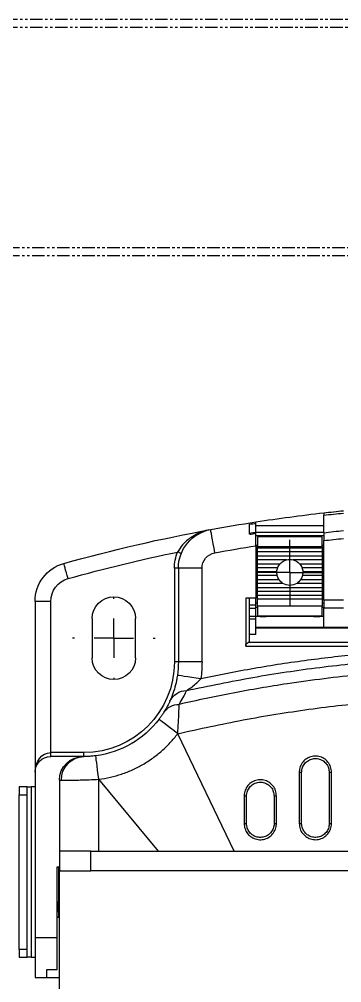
# Model space of a CAD drawing. Header units: inches. Extents: x 12 to 11036, y 8 to 6728.
# Drawn here: x 10799.1 to 10840.1, y 4332.2 to 4454.3 of the extents above; entities that cross this region are included whole.
import ezdxf

# ---------------------------------------------------------------- set-up
doc = ezdxf.new("R2010")
doc.units = ezdxf.units.IN
doc.header["$MEASUREMENT"] = 0
doc.linetypes.add('PHANTOM2', pattern=[31.75, 15.875, -3.175, 3.175, -3.175, 3.175, -3.175])
doc.layers.add('01치수', color=1, linetype='Continuous')

# ---------------------------------------------------------------- blocks, each defined once
blk = doc.blocks.new('SW_CENTERMARKSYMBOL_0')
at = {"layer": '01치수', "color": 0}
for p, q in [((0, 2.5), (0, 2.625)), ((0, 0), (0, 1.25)), ((-2.5, 0), (-2.625, 0)), ((0, 0), (-1.25, 0)), ((0, 0), (0, -1.25)), ((0, 0), (1.25, 0)), ((2.5, 0), (2.625, 0)), ((0, -2.5), (0, -2.625))]:
    blk.add_line(p, q, dxfattribs=at)
blk = doc.blocks.new('SW_CENTERMARKSYMBOL_8')
at = {"layer": '01치수', "color": 0}
for p, q in [((0, 1.25), (0, 2.075)), ((0, 0), (0, 1.25)), ((-1.25, 0), (-2.075, 0)), ((0, 0), (-1.25, 0)), ((0, 0), (0, -1.25)), ((0, 0), (1.25, 0)), ((1.25, 0), (2.075, 0)), ((0, -1.25), (0, -2.075))]:
    blk.add_line(p, q, dxfattribs=at)
blk = doc.blocks.new('A$C114D03CA')
at = {"color": 7, "linetype": 'Continuous', "lineweight": 25}
for p, q in [((27.83, 62.94), (27.83, 65.15)), ((27.83, 63.81), (36.43, 63.81)), ((36.43, 64.14), (36.43, 64.31)), ((36.43, 63.02), (36.43, 64.14)), ((36.43, 63.01), (27.83, 63.01)), ((36.43, 62.6), (27.83, 62.6)), ((28.03, 62.4), (36.23, 62.4)), ((28.03, 61.2), (28.03, 62.4)), ((36.23, 62.4), (36.23, 61.2)), ((27.83, 54.4), (27.83, 61.93)), ((27.83, 61.3), (28.03, 61.3)), ((36.23, 61.2), (28.03, 61.2)), ((28.03, 61.2), (28.03, 61)), ((36.23, 61.3), (36.43, 61.3)), ((36.23, 61), (36.23, 61.2)), ((36.43, 61.27), (36.43, 54.65)), ((36.23, 61), (28.03, 61)), ((28.03, 61), (28.03, 60.5)), ((28.03, 60.5), (36.23, 60.5)), ((28.03, 60.5), (28.03, 60)), ((36.23, 60), (28.03, 60)), ((28.03, 60), (28.03, 59.5)), ((36.23, 60.5), (36.23, 61)), ((36.23, 60), (36.23, 60.5)), ((36.23, 59.5), (36.23, 60)), ((28.03, 59.5), (31.73, 59.5)), ((28.03, 59.5), (28.03, 59)), ((30.9, 59), (28.03, 59)), ((28.03, 59), (28.03, 58.5)), ((32.53, 59.5), (36.23, 59.5)), ((36.23, 59), (33.36, 59)), ((36.23, 59), (36.23, 59.5)), ((36.23, 58.5), (36.23, 59)), ((28.03, 58.5), (30.59, 58.5)), ((28.03, 58.5), (28.03, 58)), ((30.48, 58), (28.03, 58)), ((28.03, 58), (28.03, 57.5)), ((28.03, 57.5), (30.53, 57.5)), ((28.03, 57.5), (28.03, 57)), ((33.67, 58.5), (36.23, 58.5)), ((33.73, 57.5), (36.23, 57.5)), ((36.23, 58), (33.78, 58)), ((36.23, 58), (36.23, 58.5)), ((36.23, 57.5), (36.23, 58)), ((36.23, 57), (36.23, 57.5)), ((43.28, 46.55), (43.28, 58.42)), ((43.28, 58.42), (46.28, 58.42)), ((46.28, 58.42), (46.28, 46.55)), ((46.28, 58.42), (46.78, 58.42)), ((46.78, 58.42), (46.78, 46.55)), ((30.75, 57), (28.03, 57)), ((28.03, 57), (28.03, 56.5)), ((28.03, 56.5), (31.26, 56.5)), ((28.03, 56.5), (28.03, 56)), ((33, 56.5), (36.23, 56.5)), ((36.23, 57), (33.51, 57)), ((36.23, 56.5), (36.23, 57)), ((36.23, 56), (36.23, 56.5)), ((36.23, 56), (28.03, 56)), ((28.03, 56), (28.03, 55.5)), ((28.03, 55.5), (36.23, 55.5)), ((28.03, 55.5), (28.03, 55)), ((36.23, 55), (28.03, 55)), ((28.03, 55), (28.03, 54.5)), ((36.23, 55.5), (36.23, 56)), ((36.23, 55), (36.23, 55.5)), ((36.23, 54.5), (36.23, 55)), ((25.33, 54.4), (27.83, 54.4)), ((27.83, 54.4), (27.83, 53.4)), ((27.83, 54), (28.03, 54)), ((28.03, 54.5), (36.23, 54.5)), ((28.03, 54.5), (28.03, 53.6)), ((36.23, 53.6), (36.23, 54.5)), ((36.23, 54), (36.43, 54)), ((36.43, 54.65), (37.73, 54.65)), ((36.43, 53.75), (36.43, 54.65)), ((37.23, 49.1), (37.23, 54.65)), ((37.73, 54.65), (37.73, 48.56)), ((62.48, 35.05), (62.48, 54.23)), ((62.48, 54.23), (64.48, 54.23)), ((64.48, 54.23), (64.48, 32.55)), ((27.83, 53.4), (25.33, 53.4)), ((28.03, 53.5), (27.83, 53.5)), ((27.83, 50.9), (27.83, 53.4)), ((28.03, 52.4), (28.03, 53.6)), ((28.03, 53.6), (36.23, 53.6)), ((36.23, 53.6), (36.23, 52.4)), ((36.43, 53.5), (36.23, 53.5)), ((36.43, 53.75), (37.23, 53.75)), ((36.43, 53.38), (36.43, 53.75)), ((37.23, 53.38), (36.43, 53.38)), ((36.43, 52.3), (36.43, 53.38)), ((27.83, 52.3), (28.33, 52.3)), ((36.23, 52.4), (28.03, 52.4)), ((28.33, 52.3), (28.33, 52.4)), ((29.13, 52.3), (28.33, 52.3)), ((29.13, 52.4), (29.13, 52.3)), ((29.13, 52.3), (35.13, 52.3)), ((31.33, 52.4), (31.33, 52.3)), ((32.93, 52.4), (32.93, 52.3)), ((35.13, 52.3), (35.13, 52.4)), ((35.93, 52.3), (35.13, 52.3)), ((35.93, 52.4), (35.93, 52.3)), ((35.93, 52.3), (36.43, 52.3)), ((36.43, 52.3), (37.23, 52.3)), ((36.43, 52), (36.43, 52.3)), ((37.23, 52), (36.43, 52)), ((36.43, 50.02), (36.43, 52)), ((51.73, 47.05), (51.73, 52.05)), ((57.23, 52.05), (57.23, 47.05)), ((-27.67, 50.9), (36.43, 50.9)), ((36.43, 50.86), (-27.67, 50.86)), ((-28.66, 49.02), (37.42, 49.02)), ((36.43, 50.02), (37.23, 50.02)), ((37.42, 49.02), (37.23, 49.1)), ((37.73, 48.56), (-28.97, 48.56)), ((43.28, 46.55), (46.28, 46.55)), ((46.28, 46.55), (46.78, 46.55)), ((39.21, 22.55), (46.35, 37.45)), ((58.28, 34.55), (58.28, 35.05)), ((58.28, 35.05), (62.48, 35.05)), ((58.28, 34.55), (58.38, 34.55)), ((58.38, 34.55), (62.48, 34.55)), ((62.48, 34.55), (62.48, 35.05)), ((27.13, 32.55), (27.13, 26.05)), ((30.63, 26.05), (30.63, 32.55)), ((64.48, 32.55), (64.48, 11.55)), ((48.82, 22.55), (56.38, 31.67)), ((56.38, 22.55), (56.38, 31.67)), ((61.38, 31.55), (61.13, 31.55)), ((61.38, 31.55), (61.38, 22.55)), ((64.48, 30.7), (64.98, 30.7)), ((64.98, 30.7), (64.98, 9.1)), ((65.48, 30.7), (64.98, 30.7)), ((65.48, 29.7), (65.48, 30.7)), ((65.48, 30.7), (66.48, 30.7)), ((66.48, 30.7), (66.48, 29.7)), ((34.13, 29.55), (34.13, 26.05)), ((37.63, 26.05), (37.63, 29.55)), ((66.48, 29.7), (65.48, 29.7)), ((65.48, 10.1), (65.48, 29.7)), ((66.48, 10.1), (66.48, 29.7)), ((57.38, 22.55), (-48.62, 22.55)), ((57.38, 20.05), (57.38, 22.55)), ((57.38, 22.55), (61.38, 22.55)), ((61.38, 22.55), (61.38, 20.55)), ((-48.62, 20.05), (57.38, 20.05)), ((61.3, 20.05), (57.38, 20.05)), ((61.38, 20.55), (61.35, 20.55)), ((61.68, 20.55), (61.38, 20.55)), ((61.38, -14.45), (61.38, 20.55)), ((61.38, 20.55), (61.38, 20.55)), ((61.48, 20.55), (61.48, 16.08)), ((61.68, 11.55), (61.68, 20.55)), ((61.48, 15.08), (61.48, 16.08)), ((61.48, 14.85), (61.48, 15.08)), ((61.48, 14.85), (61.68, 14.85)), ((61.48, 14.85), (61.48, 14.2)), ((61.48, 14.16), (61.48, 14.2)), ((61.48, 14.16), (61.68, 14.16)), ((61.68, 11.55), (64.48, 11.55)), ((61.68, 7.55), (61.68, 11.55)), ((64.48, 11.55), (64.48, 6.55)), ((65.48, 10.1), (66.48, 10.1)), ((65.48, 9.1), (65.48, 10.1)), ((66.48, 10.1), (66.48, 9.1)), ((64.98, 9.1), (64.48, 9.1)), ((64.98, 9.1), (65.48, 9.1)), ((66.48, 9.1), (65.48, 9.1)), ((62.98, 7.55), (61.68, 7.55)), ((62.98, 6.55), (62.98, 7.55)), ((62.98, 6.55), (61.38, 6.55)), ((64.48, 6.55), (62.98, 6.55))]:
    blk.add_line(p, q, dxfattribs=at)
at = {"color": 8, "linetype": 'Continuous', "lineweight": 25}
for p, q in [((28.03, 61), (27.83, 61)), ((36.43, 61), (36.23, 61)), ((61.48, 16.08), (61.68, 16.08)), ((61.68, 15.08), (61.48, 15.08)), ((61.48, 14.2), (61.68, 14.2))]:
    blk.add_line(p, q, dxfattribs=at)
at = {"color": 7, "linetype": 'Continuous', "lineweight": 25, "flags": 128}
for points in [[(41.64, 60.39), (41.75, 60.96), (41.85, 61.52), (41.94, 62.03), (42.02, 62.47), (42.09, 62.84), (42.14, 63.11), (42.17, 63.28), (42.18, 63.34)], [(45.92, 60.3), (45.92, 60.3), (45.95, 60.31), (45.99, 60.33), (46.05, 60.35), (46.12, 60.38), (46.2, 60.41), (46.29, 60.45), (46.38, 60.48)], [(60.29, 57.11), (60.39, 57.49), (60.49, 57.85), (60.59, 58.19), (60.67, 58.48), (60.73, 58.72), (60.78, 58.89), (60.81, 59), (60.83, 59.04)], [(43.43, 44.42), (44.01, 44.5), (44.57, 44.58), (45.08, 44.66), (45.53, 44.72), (45.9, 44.78), (46.18, 44.81), (46.35, 44.84), (46.4, 44.85)], [(46.35, 37.45), (46.82, 37.81), (47.27, 38.15), (47.68, 38.46), (48.04, 38.74), (48.34, 38.96), (48.56, 39.13), (48.69, 39.23), (48.74, 39.27)], [(56.38, 31.67), (56.46, 32.25), (56.53, 32.81), (56.59, 33.32), (56.65, 33.77), (56.7, 34.14), (56.73, 34.42), (56.75, 34.59), (56.76, 34.64)]]:
    blk.add_lwpolyline(points, dxfattribs=at)
at = {"color": 7, "linetype": 'Continuous', "lineweight": 25}
for centre, radius, start, end in [((4.38, -143.23), 210, 83.5886, 84.2745), ((4.38, -143.23), 209.7, 83.5794, 84.2663), ((4.38, -143.23), 210, 81.2213, 83.5886), ((4.38, -143.23), 210, 79.6302, 81.2213), ((4.38, -143.23), 209.83, 80.9929, 81.214), ((4.38, -143.23), 207.5, 83.511, 84.2053), ((4.38, -143.23), 208.71, 80.9442, 81.1666), ((4.38, -143.23), 208.57, 80.9382, 81.1607), ((41.28, 58.42), 5, 0, 79.6302), ((4.38, -143.23), 210, 74.4083, 79.6302), ((4.38, -143.23), 206.5, 83.4795, 84.1772), ((4.38, -143.23), 207, 79.6302, 81.093), ((41.28, 58.42), 2, 0, 79.6302), ((41.28, 58.42), 5.5, 0, 22.0441), ((4.38, -143.23), 208, 74.4083, 78.3511), ((32.13, 57.9), 1.65, 138.1897, 158.6763), ((32.13, 57.9), 1.65, 104.1411, 138.1897), ((32.13, 57.9), 1.65, 75.8589, 104.1411), ((32.13, 57.9), 1.65, 41.8103, 75.8589), ((32.13, 57.9), 1.65, 21.3237, 41.8103), ((59.48, 54.23), 5, 0, 74.4083), ((32.13, 57.9), 1.65, 158.6763, 176.5254), ((32.13, 57.9), 1.65, 176.5254, 194.0297), ((32.13, 57.9), 1.65, 194.0297, 213.0557), ((32.13, 57.9), 1.65, 326.9443, 345.9703), ((32.13, 57.9), 1.65, 3.4746, 21.3237), ((32.13, 57.9), 1.65, 345.9703, 3.4746), ((32.13, 57.9), 1.65, 213.0557, 238.0473), ((32.13, 57.9), 1.65, 238.0473, 301.9527), ((32.13, 57.9), 1.65, 301.9527, 326.9443), ((59.48, 54.23), 3, 0, 74.4083), ((54.48, 52.05), 2.75, 0, 180), ((37.23, 48.56), 0.5, 0, 67.3801), ((58.28, 46.55), 15, 180, 188.1424), ((58.28, 46.55), 12, 180, 188.1424), ((58.28, 46.55), 11.5, 180, 270), ((54.48, 47.05), 2.75, 180, 0), ((45.14, 40.44), 2.5, 26.4375, 87.997), ((46.2, 38.84), 2.33, 33.9606, 90.2242), ((58.28, 46.55), 12, 217.3298, 262.723), ((58.2, 31.62), 2.93, 358.5688, 88.4936), ((58.38, 31.55), 3, 0, 90), ((62.48, 32.55), 2, 0, 90), ((26.91, 30.89), 1.67, 82.3075, 92.5299), ((30.86, 30.75), 1.82, 87.5932, 97.1849), ((33.91, 27.64), 1.92, 83.332, 92.1864), ((37.86, 27.34), 2.22, 88.0162, 95.89), ((26.91, 24.33), 1.73, 82.6138, 92.4192), ((30.86, 24.1), 1.96, 87.7495, 96.6827), ((33.91, 24.04), 2.02, 83.6989, 92.0612), ((37.86, 23.6), 2.46, 88.1983, 95.3308)]:
    blk.add_arc(centre, radius, start, end, dxfattribs=at)
for centre, major_axis, ratio, start_param, end_param in [((62.48, 32.55), (0, 2.5), 0.8, 4.712389, 6.283185), ((57.38, 21.38), (0, 6.67), 0.6, 4.511031, 4.587061)]:
    blk.add_ellipse(centre, major_axis=major_axis, ratio=ratio, start_param=start_param, end_param=end_param, dxfattribs=at)
for points, knots in [([(27.83, 65.46), (27.83, 65.45), (27.83, 65.45), (27.83, 65.39), (27.83, 65.32), (27.83, 65.23), (27.83, 65.18), (27.83, 65.15)], [0, 0, 0, 0, 0.213024, 0.426014, 0.639617, 0.854471, 1, 1, 1, 1]), ([(37.23, 62.74), (37.23, 62.98), (37.23, 63.54), (37.23, 63.84), (37.23, 64.01)], [0, 0, 0, 0, 0.428068, 1, 1, 1, 1]), ([(27.83, 62.94), (27.83, 62.93), (27.83, 62.91), (27.83, 62.73), (27.83, 62.48), (27.83, 62.2), (27.83, 62.01), (27.83, 61.93)], [0, 0, 0, 0, 0.212973, 0.425923, 0.639486, 0.854353, 1, 1, 1, 1]), ([(36.43, 62.86), (36.43, 62.89), (36.43, 62.95), (36.43, 62.99), (36.43, 63.01), (36.43, 63.01), (36.43, 63.01)], [0, 0, 0, 0, 0.3226967, 0.6455222, 0.9656296, 1, 1, 1, 1]), ([(36.43, 61.27), (36.43, 61.62), (36.43, 62.18), (36.43, 62.67), (36.43, 62.86)], [0, 0, 0, 0, 0.617506, 1, 1, 1, 1]), ([(-34.67, 44.43), (-32.96, 44.77), (-29.55, 45.45), (-23.9, 46.38), (-17.7, 47.21), (-10.96, 47.87), (-4.19, 48.3), (3.74, 48.51), (12.82, 48.36), (21.91, 47.71), (29.86, 46.79), (36.67, 45.77), (41.18, 44.87), (43.43, 44.42)], [0, 0, 0, 0, 0.066316, 0.132682, 0.21863, 0.304577, 0.390951, 0.477325, 0.607228, 0.737133, 0.824747, 0.912389, 1, 1, 1, 1]), ([(45.22, 42.93), (42.42, 43.51), (36.82, 44.67), (28.32, 45.92), (19.77, 46.81), (11.19, 47.31), (2.47, 47.43), (-6.37, 47.13), (-15.33, 46.42), (-23.99, 45.31), (-31.02, 44.1), (-35.08, 43.24), (-36.45, 42.95)], [0, 0, 0, 0, 0.10421, 0.2085802, 0.3130039, 0.4173736, 0.5215833, 0.630715, 0.7399073, 0.8490397, 0.9486676, 1, 1, 1, 1]), ([(-37.42, 41.19), (-37.39, 41.2), (-34.33, 41.89), (-28.19, 43.12), (-18.93, 44.5), (-10.4, 45.35), (-2.63, 45.78), (5.16, 45.93), (13.76, 45.72), (23.13, 45.02), (31.66, 43.95), (39.35, 42.65), (43.91, 41.67), (46.19, 41.17)], [0, 0, 0, 0, 0.000885, 0.111807, 0.222798, 0.333723, 0.416708, 0.499692, 0.611132, 0.722641, 0.834082, 0.917039, 1, 1, 1, 1]), ([(45.22, 42.93), (45.15, 42.98), (45.04, 43.06), (44.7, 43.28), (44.25, 43.62), (43.76, 44.05), (43.51, 44.33), (43.43, 44.42)], [0, 0, 0, 0, 0.120994, 0.201549, 0.545749, 0.852374, 1, 1, 1, 1]), ([(46.4, 44.85), (46.44, 44.64), (46.54, 44.01), (46.8, 42.98), (47.07, 42.25), (47.26, 41.79), (47.33, 41.64), (47.37, 41.55)], [0, 0, 0, 0, 0.146758, 0.433515, 0.768639, 0.855962, 1, 1, 1, 1]), ([(46.19, 41.17), (46.01, 41.47), (45.67, 42.02), (45.38, 42.6), (45.24, 42.89), (45.22, 42.93)], [0, 0, 0, 0, 0.499445, 0.929126, 1, 1, 1, 1]), ([(46.35, 37.45), (43.6, 38.06), (38.08, 39.27), (29.72, 40.6), (21.31, 41.57), (12.86, 42.15), (4.39, 42.34), (-4.08, 42.14), (-12.53, 41.56), (-20.94, 40.6), (-29.31, 39.27), (-34.82, 38.07), (-37.58, 37.47)], [0, 0, 0, 0, 0.100001, 0.2, 0.3, 0.4, 0.5, 0.6, 0.7, 0.8, 0.9, 1, 1, 1, 1]), ([(47.37, 41.55), (47.39, 41.52), (47.6, 41.05), (47.87, 40.58), (48.13, 40.15)], [0, 0, 0, 0, 0.07122, 1, 1, 1, 1]), ([(46.35, 37.45), (46.32, 37.93), (46.29, 38.51), (46.25, 39.28), (46.23, 39.81), (46.2, 40.56), (46.19, 40.94), (46.19, 41.17)], [0, 0, 0, 0, 0.314304, 0.375753, 0.543234, 0.710677, 1, 1, 1, 1]), ([(48.13, 40.15), (48.17, 40.09), (48.25, 39.97), (48.45, 39.67), (48.63, 39.42), (48.73, 39.29), (48.74, 39.27)], [0, 0, 0, 0, 0.27234, 0.602879, 0.949268, 1, 1, 1, 1]), ([(56.38, 31.67), (55.89, 31.74), (54.91, 31.9), (53.48, 32.31), (52.1, 32.85), (50.78, 33.53), (49.52, 34.34), (48.36, 35.26), (47.29, 36.29), (46.67, 37.07), (46.35, 37.45)], [0, 0, 0, 0, 0.125, 0.25, 0.375, 0.5, 0.625, 0.75, 0.875, 1, 1, 1, 1]), ([(26.83, 32.56), (26.86, 32.79), (26.9, 33.25), (27.26, 33.87), (27.78, 34.33), (28.43, 34.6), (29.13, 34.63), (29.8, 34.44), (30.37, 34.03), (30.77, 33.45), (30.92, 32.93), (30.93, 32.63), (30.93, 32.56)], [0, 0, 0, 0, 0.107528, 0.215047, 0.322541, 0.429949, 0.537259, 0.644504, 0.751742, 0.859031, 0.966401, 1, 1, 1, 1]), ([(30.63, 32.55), (30.63, 32.61), (30.62, 32.86), (30.49, 33.31), (30.15, 33.8), (29.66, 34.15), (29.09, 34.32), (28.49, 34.29), (27.94, 34.06), (27.49, 33.66), (27.19, 33.14), (27.15, 32.74), (27.13, 32.55)], [0, 0, 0, 0, 0.033603, 0.14097, 0.248237, 0.355445, 0.462661, 0.569957, 0.677371, 0.78489, 0.892444, 1, 1, 1, 1]), ([(56.76, 34.64), (56.89, 34.63), (57.21, 34.59), (57.67, 34.56), (58.07, 34.55), (58.21, 34.55), (58.28, 34.55)], [0, 0, 0, 0, 0.17907, 0.433226, 0.70718, 1, 1, 1, 1]), ([(26.84, 26.06), (26.84, 26.26), (26.84, 27.26), (26.83, 29.43), (26.83, 31.39), (26.83, 32.56)], [0, 0, 0, 0, 0.092211, 0.461056, 1, 1, 1, 1]), ([(30.93, 32.56), (30.93, 32.36), (30.93, 31.36), (30.94, 29.19), (30.94, 27.23), (30.94, 26.06)], [0, 0, 0, 0, 0.092219, 0.461093, 1, 1, 1, 1]), ([(33.84, 29.56), (33.86, 29.79), (33.9, 30.25), (34.26, 30.86), (34.78, 31.33), (35.43, 31.6), (36.13, 31.63), (36.8, 31.43), (37.37, 31.03), (37.77, 30.45), (37.92, 29.93), (37.93, 29.63), (37.94, 29.56)], [0, 0, 0, 0, 0.107497, 0.214978, 0.322451, 0.429868, 0.537213, 0.644505, 0.751784, 0.859092, 0.96645, 1, 1, 1, 1]), ([(37.63, 29.55), (37.63, 29.61), (37.62, 29.86), (37.49, 30.31), (37.15, 30.8), (36.66, 31.15), (36.09, 31.32), (35.49, 31.29), (34.94, 31.06), (34.49, 30.66), (34.19, 30.14), (34.15, 29.74), (34.13, 29.55)], [0, 0, 0, 0, 0.033547, 0.140883, 0.248153, 0.355394, 0.462662, 0.570006, 0.677447, 0.784958, 0.892479, 1, 1, 1, 1]), ([(61.13, 31.55), (61.03, 31.55), (60.83, 31.55), (60.37, 31.55), (59.8, 31.56), (59.13, 31.57), (58.39, 31.59), (57.48, 31.62), (56.79, 31.65), (56.38, 31.67)], [0, 0, 0, 0, 0.134408, 0.268816, 0.403194, 0.537572, 0.671404, 0.805235, 1, 1, 1, 1]), ([(33.84, 26.06), (33.84, 26.26), (33.84, 27.26), (33.84, 28.42), (33.84, 29.39), (33.84, 29.56)], [0, 0, 0, 0, 0.171275, 0.856377, 1, 1, 1, 1]), ([(37.94, 29.56), (37.94, 29.36), (37.94, 28.36), (37.94, 27.19), (37.94, 26.22), (37.94, 26.06)], [0, 0, 0, 0, 0.171287, 0.856437, 1, 1, 1, 1]), ([(30.94, 26.06), (30.91, 25.83), (30.87, 25.37), (30.51, 24.75), (29.99, 24.29), (29.34, 24.02), (28.64, 23.98), (27.97, 24.18), (27.4, 24.59), (27, 25.16), (26.85, 25.69), (26.84, 25.99), (26.84, 26.06)], [0, 0, 0, 0, 0.1074939, 0.2149717, 0.3224526, 0.4299008, 0.5372784, 0.6445732, 0.7518131, 0.8590606, 0.9663791, 1, 1, 1, 1]), ([(27.13, 26.05), (27.13, 25.99), (27.14, 25.73), (27.27, 25.28), (27.61, 24.79), (28.1, 24.44), (28.67, 24.28), (29.27, 24.31), (29.83, 24.53), (30.27, 24.93), (30.57, 25.46), (30.61, 25.85), (30.63, 26.05)], [0, 0, 0, 0, 0.033626, 0.140945, 0.248162, 0.355358, 0.462613, 0.569977, 0.677442, 0.784963, 0.892482, 1, 1, 1, 1]), ([(37.94, 26.06), (37.91, 25.83), (37.87, 25.36), (37.52, 24.75), (36.99, 24.28), (36.34, 24.02), (35.64, 23.98), (34.97, 24.18), (34.4, 24.59), (34, 25.16), (33.85, 25.68), (33.84, 25.99), (33.84, 26.06)], [0, 0, 0, 0, 0.107452, 0.214876, 0.322308, 0.429743, 0.537154, 0.644512, 0.75181, 0.859083, 0.966384, 1, 1, 1, 1]), ([(34.13, 26.05), (34.13, 25.99), (34.14, 25.73), (34.27, 25.28), (34.61, 24.79), (35.1, 24.44), (35.67, 24.28), (36.27, 24.31), (36.83, 24.53), (37.27, 24.93), (37.57, 25.46), (37.61, 25.85), (37.63, 26.05)], [0, 0, 0, 0, 0.033617, 0.140902, 0.248128, 0.355374, 0.462697, 0.570111, 0.677584, 0.785071, 0.892537, 1, 1, 1, 1])]:
    blk.add_open_spline(points, degree=3, knots=knots, dxfattribs=at)
at = {"color": 8, "linetype": 'Continuous', "lineweight": 25}
blk.add_open_spline([(42.4, 63.29), (42.58, 63.25), (43.06, 63.14), (43.83, 62.84), (44.79, 62.3), (45.7, 61.55), (46.18, 60.8), (46.38, 60.48)], degree=3, knots=[0, 0, 0, 0, 0.112731, 0.312367, 0.511819, 0.790711, 1, 1, 1, 1], dxfattribs=at)
at = {"layer": '01치수', "xscale": 2, "yscale": 2, "zscale": 2}
for name, p in [('SW_CENTERMARKSYMBOL_8', (32.13, 57.9)), ('SW_CENTERMARKSYMBOL_0', (54.48, 49.55))]:
    blk.add_blockref(name, p, dxfattribs=at)

msp = doc.modelspace()

# ---------------------------------------------------------------- linework, layer by layer
at = {"color": 6, "linetype": 'PHANTOM2', "ltscale": 0.1}
for p, q in [((10530.618, 4453.343), (10970.618, 4453.343)), ((10970.618, 4425.343), (10530.618, 4425.343))]:
    msp.add_line(p, q, dxfattribs=at)
msp.add_lwpolyline([(10530.618, 4454.343), (10970.618, 4454.343), (10970.618, 4424.343), (10530.618, 4424.343)], close=True, dxfattribs=at)

# ---------------------------------------------------------------- block references
at = {"xscale": -1}
msp.add_blockref('A$C114D03CA', (10865.599, 4326.296), dxfattribs=at)

doc.saveas('drawing.dxf')
